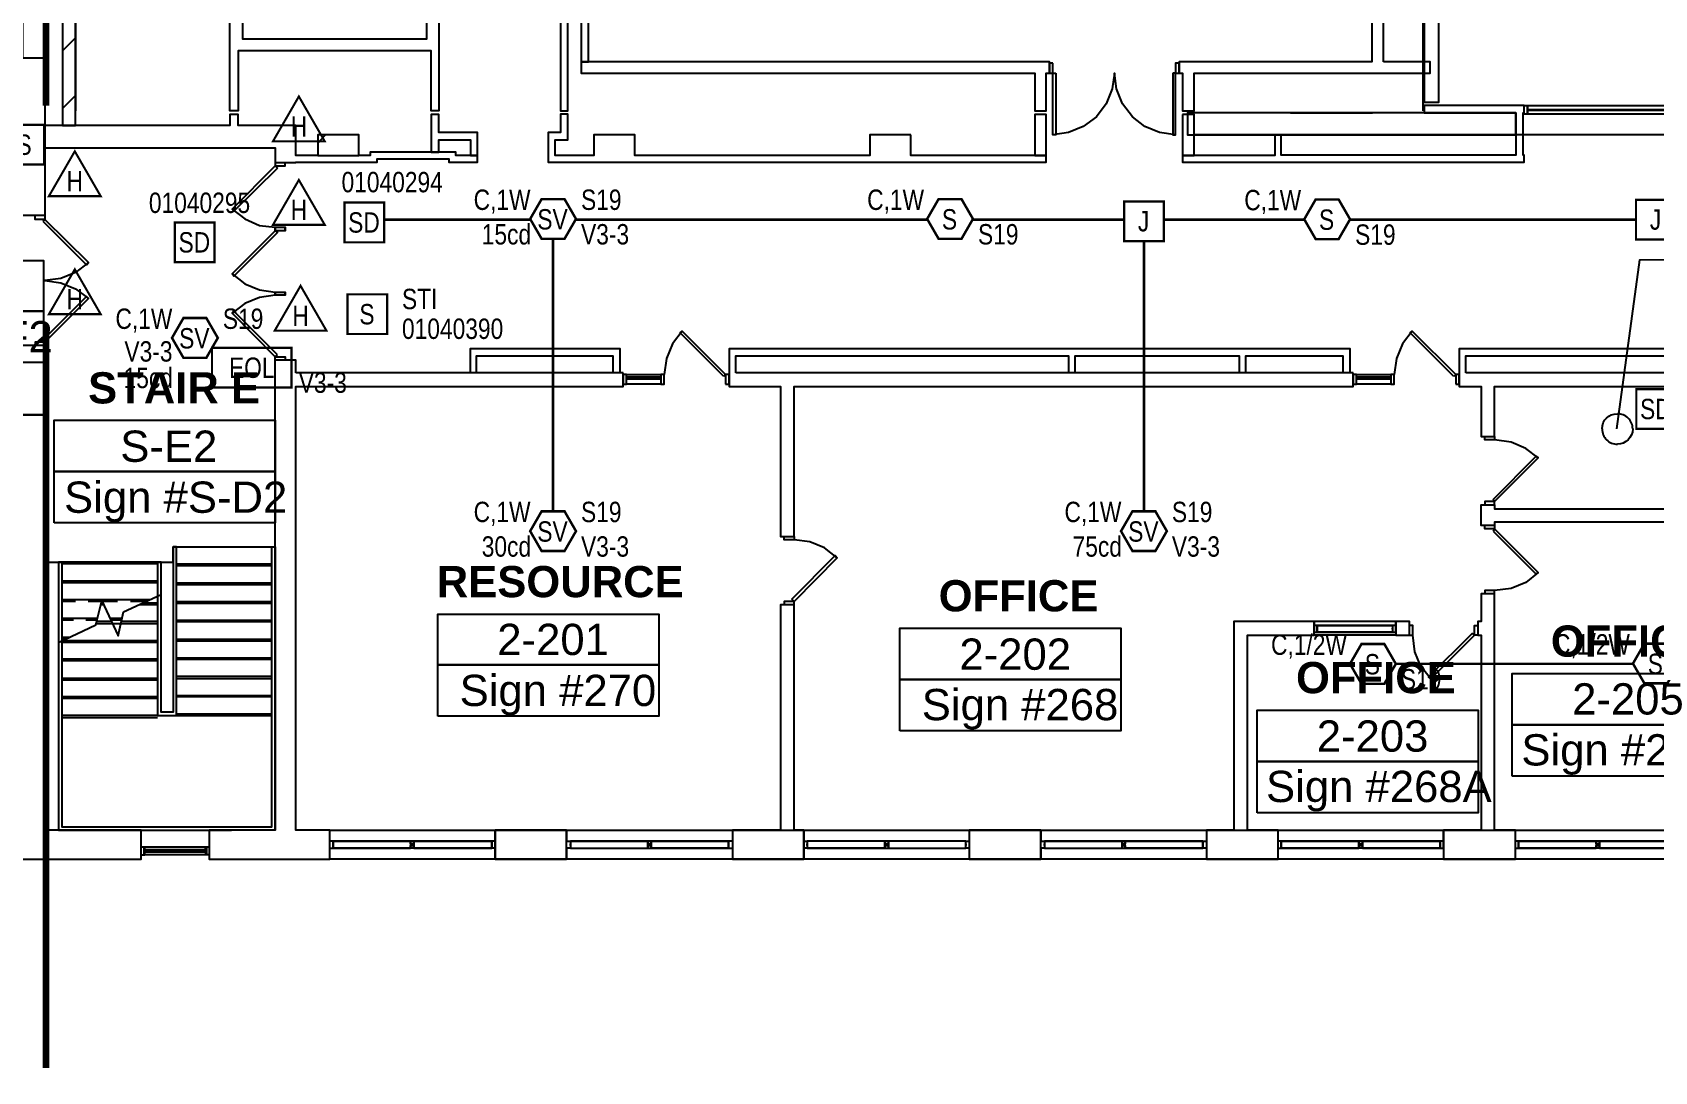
# Model space of a CAD drawing. Header units: inches. Extents: x 9349 to 17082, y 17684 to 25415.
# Drawn here: x 11042 to 11998, y 18387 to 18999 of the extents above; entities that cross this region are included whole.
import ezdxf
from ezdxf.enums import TextEntityAlignment as Align

# ---------------------------------------------------------------- set-up
doc = ezdxf.new("R2010")
doc.units = ezdxf.units.IN
doc.header["$LTSCALE"] = 0.25
doc.header["$MEASUREMENT"] = 0
for name, color, linetype in [('BACKGROUND', 8, 'Continuous'), ('CONDUIT', 6, 'Continuous'), ('DOOR HOLDER', 1, 'Continuous'), ('EOL', 1, 'Continuous'), ('JUNCTION BOX', 1, 'Continuous'), ('PULL STATION', 1, 'Continuous'), ('SMOKE DETECTOR', 1, 'Continuous'), ('SPEAKER', 1, 'Continuous'), ('SPEAKER STROBE', 1, 'Continuous')]:
    doc.layers.add(name, color=color, linetype=linetype)
doc.styles.add('Arial', font='arial.ttf', dxfattribs={"width": 0.8})
doc.styles.add('PDF Arial', font='arial.ttf')
doc.styles.add('PDF Arial Bold', font='arialbd.ttf')

# ---------------------------------------------------------------- blocks, each defined once
blk = doc.blocks.new('SIGA-278')
at = {"layer": 'PULL STATION', "const_width": 1.3}
blk.add_lwpolyline([(-11.5, -11.68), (-11.5, 11.7), (11.89, 11.7), (11.89, -11.68)], close=True, dxfattribs=at)
at = {"layer": 'PULL STATION', "style": 'Arial', "width": 0.8}
blk.add_text('S', height=12, dxfattribs=at).set_placement((0, 0), align=Align.MIDDLE)
for tag, p in [('ADDRESS', (20.64, 8.96)), ('ZONE', (20.64, -8.58))]:
    blk.add_attdef(tag, text='', height=12, dxfattribs=at).set_placement(p, align=Align.MIDDLE_LEFT)
blk.add_attdef('SUBSCRIPT', text='', height=12, dxfattribs=at).set_placement((-16.56, -9.02), align=Align.MIDDLE_RIGHT)
blk = doc.blocks.new('150X-AQN5')
at = {"layer": 'DOOR HOLDER', "const_width": 1.25}
blk.add_lwpolyline([(15.26, -8.81), (0, 17.63), (-15.26, -8.81)], close=True, dxfattribs=at)
at = {"layer": 'DOOR HOLDER', "style": 'Arial', "width": 0.8}
blk.add_text('H', height=12, dxfattribs=at).set_placement((0, 0), align=Align.MIDDLE)
blk.add_attdef('SUBSCRIPT', text='', height=12, dxfattribs=at).set_placement((11.35, 10.49), align=Align.MIDDLE_LEFT)
blk = doc.blocks.new('GC-S7')
at = {"layer": 'SPEAKER', "const_width": 1.46}
blk.add_lwpolyline([(13.83, 0.21), (7.08, 11.9), (-6.42, 11.9), (-13.17, 0.21), (-6.42, -11.49), (7.08, -11.49)], close=True, dxfattribs=at)
at = {"layer": 'SPEAKER', "style": 'Arial', "width": 0.8}
blk.add_text('S', height=12, dxfattribs=at).set_placement((0, 0), align=Align.MIDDLE)
for tag, p in [('C', (-14.98, 11.52)), ('1/2W', (-14.65, -8.82))]:
    blk.add_attdef(tag, text='', height=12, dxfattribs=at).set_placement(p, align=Align.MIDDLE_RIGHT)
blk.add_attdef('Speaker_Circuit', text='', height=12, dxfattribs=at).set_placement((16.8, -8.82), align=Align.MIDDLE_LEFT)
blk = doc.blocks.new('GC-S7VM')
at = {"layer": 'SPEAKER STROBE', "const_width": 1.46}
blk.add_lwpolyline([(13.83, 0.21), (7.08, 11.9), (-6.42, 11.9), (-13.17, 0.21), (-6.42, -11.49), (7.08, -11.49)], close=True, dxfattribs=at)
at = {"layer": 'SPEAKER STROBE', "style": 'Arial', "width": 0.8}
blk.add_text('SV', height=12, dxfattribs=at).set_placement((0, 0), align=Align.MIDDLE)
for tag, p in [('C', (-12.95, 11.52)), ('CANDELA', (-12.62, -8.82)), ('1/2W', (-12.62, -29.16))]:
    blk.add_attdef(tag, text='', height=12, dxfattribs=at).set_placement(p, align=Align.MIDDLE_RIGHT)
for tag, p in [('Speaker_Circuit', (16.8, 11.52)), ('Visual_Circuit', (16.8, -8.82))]:
    blk.add_attdef(tag, text='', height=12, dxfattribs=at).set_placement(p, align=Align.MIDDLE_LEFT)
blk = doc.blocks.new('SIGA-PD')
at = {"layer": 'SMOKE DETECTOR', "const_width": 1.3}
blk.add_lwpolyline([(-11.5, -11.68), (-11.5, 11.7), (11.89, 11.7), (11.89, -11.68)], close=True, dxfattribs=at)
at = {"layer": 'SMOKE DETECTOR', "style": 'Arial', "width": 0.8}
blk.add_text('SD', height=12, dxfattribs=at).set_placement((0, 0), align=Align.MIDDLE)
for tag, p in [('ADDRESS', (20.64, 8.96)), ('ZONE', (20.64, -8.58))]:
    blk.add_attdef(tag, text='', height=12, dxfattribs=at).set_placement(p, align=Align.MIDDLE_LEFT)
blk.add_attdef('SUBSCRIPT', text='', height=12, dxfattribs=at).set_placement((-16.56, -9.02), align=Align.MIDDLE_RIGHT)
blk = doc.blocks.new('EOLR')
at = {"layer": 'EOL', "const_width": 1.25}
blk.add_lwpolyline([(-23.38, 11.69), (23.38, 11.69), (23.38, -11.69), (-23.38, -11.69)], close=True, dxfattribs=at)
at = {"layer": 'EOL', "style": 'Arial', "width": 0.8}
blk.add_text('EOL', height=12, dxfattribs=at).set_placement((0, 0), align=Align.MIDDLE)
for tag, p in [('CIRCUIT#', (28.56, 10.91)), ('EOL_VALUE', (28.88, -9.43))]:
    blk.add_attdef(tag, text='', height=12, dxfattribs=at).set_placement(p, align=Align.MIDDLE_LEFT)
blk = doc.blocks.new('JUNCTION BOX')
at = {"const_width": 1.3}
blk.add_lwpolyline([(-11.5, -11.68), (-11.5, 11.7), (11.89, 11.7), (11.89, -11.68)], close=True, dxfattribs=at)
at = {"style": 'Arial', "width": 0.8}
blk.add_text('J', height=12, dxfattribs=at).set_placement((0, 0), align=Align.MIDDLE)
blk.add_attdef('SUBSCRIPT', text='', height=12, dxfattribs=at).set_placement((-16.56, -9.02), align=Align.MIDDLE_RIGHT)

msp = doc.modelspace()

# ---------------------------------------------------------------- linework, layer by layer
at = {"lineweight": 0, "const_width": 4}
for points in [[(11049.85, 19189.85), (11049.85, 18956.25)], [(11049.85, 18826.98), (11049.85, 18389.35)]]:
    msp.add_lwpolyline(points, dxfattribs=at)
at = {"layer": 'BACKGROUND', "ltscale": 0.656667}
for points in [[(11861.22, 18953.17), (11861.22, 19827.78)], [(11837.75, 18982.1), (11837.75, 19779.25)]]:
    msp.add_lwpolyline(points, dxfattribs=at)
at = {"layer": 'BACKGROUND'}
for points in [[(11861.86, 19827.78), (11861.86, 18958.32), (11870.54, 18958.32), (11870.54, 19081.75)], [(11837.75, 19779.25), (11861.86, 19779.25), (11861.86, 19785.67), (11837.75, 19785.67), (11831, 19785.67), (11831, 18982.1), (11717.54, 18982.1), (11717.54, 18975.35), (11719.47, 18975.35), (11719.47, 18953.17), (11726.22, 18953.17), (11726.22, 18975.35), (11865.39, 18975.35), (11865.39, 18982.1), (11837.75, 18982.1)], [(11036.11, 19147.32), (11036.11, 18984.35), (11049.29, 18984.35), (11049.29, 18891.46), (11025.18, 18891.46), (11025.18, 18984.35), (11049.29, 18984.35), (11049.29, 19220.6), (11036.11, 19220.6), (11036.11, 19147.96)], [(11059.57, 19214.82), (11059.57, 18944.5), (11067.29, 18944.5), (11067.29, 19101.67)], [(11067.29, 19101.67), (11067.29, 18953.17)], [(11281.36, 19024.21), (11281.36, 18995.6), (11281.36, 18988.53), (11281.36, 18953.17), (11276.86, 18953.17), (11276.86, 18988.53), (11163.07, 18988.53), (11163.07, 18953.17), (11158.25, 18953.17), (11158.25, 18988.53), (11158.25, 18995.6), (11158.25, 19086.25)], [(11165.64, 19086.25), (11165.64, 18995.6), (11274.29, 18995.6), (11274.29, 19024.21)], [(11059.57, 18988.53), (11067.29, 18996.25)], [(11715.29, 18939.03), (11705.97, 18940.32), (11697.29, 18943.85), (11689.89, 18949.64), (11684.11, 18957.35), (11680.57, 18966.03), (11679.29, 18975.35), (11678, 18966.03), (11674.47, 18957.35), (11668.68, 18949.64), (11660.97, 18943.85), (11652.29, 18940.32), (11642.97, 18939.03)], [(11059.57, 18954.46), (11067.29, 18962.17)], [(11210, 18926.82), (11197.14, 18926.82), (11197.14, 18931.32), (11197.14, 18944.5), (11163.07, 18944.5), (11163.07, 18950.92), (11158.25, 18950.92), (11158.25, 18944.5), (11049.29, 18944.5), (11049.29, 18931.32), (11184.93, 18931.32), (11184.93, 18922.64), (11184.93, 18920.71), (11190.72, 18920.71), (11190.72, 18922.64)], [(12020.64, 18951.25), (11971.47, 18951.25), (11922.61, 18951.25), (11922.61, 18956.39), (11922.61, 18951.25), (11920.68, 18951.25), (11920.68, 18956.39), (11861.86, 18956.39), (11861.86, 18951.89), (11915.86, 18951.89), (11915.86, 18927.14), (11777.64, 18927.14), (11777.64, 18939.03), (11773.79, 18939.03), (11773.79, 18926.82), (11719.47, 18926.82), (11719.47, 18922.96), (11773.79, 18922.96), (11777.64, 18922.96), (11920.68, 18922.96), (11920.68, 18927.14), (11920.04, 18927.14), (11920.04, 18951.89), (11920.68, 18951.89), (11920.68, 18956.39), (11922.61, 18956.39), (11971.47, 18956.39), (12020.64, 18956.39)], [(11783.11, 18951.89), (11722.36, 18951.89), (11722.36, 18939.03), (11783.11, 18939.03)], [(11831.32, 18939.03), (11783.11, 18939.03), (11831.32, 18939.03), (11915.86, 18939.03), (11915.86, 18951.89), (11831.32, 18951.89), (11783.11, 18951.89), (11831.32, 18951.89)], [(12020.64, 18953.5), (11971.47, 18953.5), (11922.61, 18953.5), (11971.47, 18953.5), (11971.47, 18953.82), (11971.47, 18953.5), (12020.64, 18953.5), (12020.64, 18953.82), (11971.47, 18953.82), (11922.61, 18953.82), (11922.61, 18953.5)], [(11184.93, 18922.64), (11197.14, 18922.64), (11197.14, 18922.96), (11240.86, 18922.96), (11245.04, 18922.96), (11245.04, 18924.89), (11287.14, 18924.89), (11287.14, 18922.96), (11291.32, 18922.96), (11304.18, 18922.96), (11304.18, 18926.82), (11291.32, 18926.82), (11291.32, 18928.75), (11287.14, 18928.75), (11245.04, 18928.75), (11240.86, 18928.75), (11240.86, 18926.82), (11234.11, 18926.82), (11234.11, 18939.03), (11210, 18939.03), (11210, 18926.82), (11234.11, 18926.82)], [(11210, 18934.21), (11214.5, 18939.03)], [(11159.54, 18895.32), (11166.93, 18889.53), (11175.61, 18885.67), (11184.93, 18884.71), (11184.93, 18882.46), (11159.54, 18857.07), (11166.93, 18851.28), (11175.61, 18847.75), (11184.93, 18846.46), (11184.93, 18844.53), (11175.61, 18843.25), (11166.93, 18839.71), (11159.54, 18833.92)], [(11049.29, 18891.46), (11049.29, 18889.21), (11043.5, 18889.21), (11043.5, 18891.46)], [(11190.72, 18882.46), (11184.93, 18882.46), (11184.93, 18884.71), (11190.72, 18884.71), (11190.72, 18882.46), (11190.72, 18884.71)], [(11184.93, 18882.46), (11186.22, 18881.5), (11160.5, 18855.78), (11159.54, 18857.07)], [(11975.32, 18765.78), (11988.82, 18865.42), (12025.47, 18865.75)], [(11075, 18863.82), (11067.29, 18858.03), (11058.61, 18854.5), (11049.29, 18853.21), (11058.61, 18851.92), (11067.29, 18848.39), (11075, 18842.6)], [(11190.72, 18844.53), (11184.93, 18844.53), (11184.93, 18846.46), (11190.72, 18846.46), (11190.72, 18844.53), (11190.72, 18846.46)], [(11049.29, 18814.96), (11049.29, 18816.89), (11075, 18842.6), (11073.72, 18843.89), (11048, 18818.17), (11049.29, 18816.89), (11043.5, 18816.89), (11043.5, 18814.96)], [(11424.72, 18823.32), (11418.93, 18815.92), (11415.39, 18807.25), (11414.11, 18797.92), (11412.18, 18797.92), (11412.18, 18792.14), (11391.93, 18792.14)], [(11854.79, 18823.32), (11849, 18815.92), (11845.47, 18807.25), (11844.18, 18797.92), (11842.25, 18797.92), (11842.25, 18792.14), (11822, 18792.14)], [(11184.93, 18529.53), (11184.93, 18806.28), (11184.93, 18808.21), (11190.72, 18808.21), (11190.72, 18806.28)], [(11388.07, 18798.89), (11388.07, 18813.03), (11383.89, 18813.03), (11303.54, 18813.03), (11299.68, 18813.03), (11299.68, 18798.89)], [(11303.54, 18798.89), (11303.54, 18808.85), (11383.89, 18808.85), (11383.89, 18798.89)], [(11818.14, 18798.89), (11818.14, 18813.03), (11813.97, 18813.03), (11656.14, 18813.03), (11652.29, 18813.03), (11456.22, 18813.03), (11452.36, 18813.03), (11452.36, 18798.89), (11452.36, 18790.85), (11482.57, 18790.85), (11482.57, 18702.46), (11490.61, 18702.46), (11490.61, 18790.85), (11820.07, 18790.85), (11820.07, 18798.89)], [(11456.22, 18798.89), (11456.22, 18808.85), (11652.29, 18808.85), (11652.29, 18798.89)], [(11656.14, 18798.89), (11656.14, 18808.85), (11752.89, 18808.85), (11752.89, 18798.89)], [(11756.75, 18798.89), (11756.75, 18808.85), (11813.97, 18808.85), (11813.97, 18798.89)], [(12072.72, 18813.03), (11886.29, 18813.03), (11882.43, 18813.03), (11882.43, 18798.89), (11882.43, 18790.85), (11895.29, 18790.85), (11895.29, 18761.28), (11903.32, 18761.28), (11903.32, 18790.85), (12048.29, 18790.85)], [(11197.14, 18798.89), (11197.14, 18806.28), (11184.93, 18806.28)], [(11197.14, 18529.53), (11197.14, 18790.85), (11390, 18790.85), (11390, 18798.89)], [(11391.93, 18797.92), (11412.18, 18797.92)], [(11412.18, 18792.14), (11414.11, 18792.14), (11414.11, 18797.92)], [(11822, 18797.92), (11842.25, 18797.92)], [(11842.25, 18792.14), (11844.18, 18792.14), (11844.18, 18797.92)], [(11036.11, 18512.5), (11049.29, 18512.5), (11105.86, 18512.5), (11105.86, 18529.53), (11049.29, 18529.53), (11049.29, 18774.14), (11036.11, 18774.14)], [(11903.32, 18761.28), (11903.32, 18759.35), (11897.54, 18759.35), (11897.54, 18761.28)], [(11929.04, 18748.75), (11921.64, 18754.21), (11912.97, 18758.07), (11903.32, 18759.35)], [(12048.29, 18710.82), (11903.32, 18710.82), (11903.32, 18708.89), (11895.29, 18708.89), (11895.29, 18721.1), (11903.32, 18721.1), (11903.32, 18718.85), (12048.29, 18718.85)], [(11903.32, 18721.1), (11903.32, 18723.03), (11897.54, 18723.03), (11897.54, 18721.1)], [(11490.61, 18702.46), (11490.61, 18700.53), (11484.82, 18700.53), (11484.82, 18702.46)], [(11903.32, 18708.89), (11903.32, 18706.96), (11897.54, 18706.96), (11897.54, 18708.89)], [(11049.29, 18687.35), (11124.82, 18687.35), (11124.82, 18696.35), (11184.93, 18696.35)], [(11115.5, 18687.35), (11059.25, 18687.35), (11059.25, 18676.42), (11059.25, 18665.17), (11059.25, 18654.25), (11059.25, 18643), (11059.25, 18641.07), (11059.25, 18630.14), (11059.25, 18618.89), (11059.25, 18607.96), (11059.25, 18597.03), (11059.25, 18595.42), (11059.25, 18531.46), (11183, 18531.46), (11183, 18587.39), (11183, 18597.03), (11183, 18607.96), (11183, 18618.89), (11183, 18630.14), (11183, 18641.07), (11183, 18652.32), (11183, 18663.25), (11183, 18674.17), (11183, 18685.42), (11183, 18696.35), (11184.93, 18696.35), (11184.93, 18587.39), (11184.93, 18529.53), (11146.04, 18529.53), (11146.04, 18512.5)], [(11183, 18607.96), (11126.75, 18607.96), (11126.75, 18618.89), (11126.75, 18630.14), (11126.75, 18641.07), (11126.75, 18652.32), (11126.75, 18663.25), (11126.75, 18674.17), (11126.75, 18685.42), (11126.75, 18696.35), (11124.82, 18696.35), (11124.82, 18598.96), (11117.75, 18598.96), (11117.75, 18685.42)], [(11126.75, 18696.35), (11183, 18696.35)], [(11146.04, 18529.53), (11146.04, 18512.5), (11217.07, 18512.5), (11217.07, 18529.53), (11197.14, 18529.53), (11197.14, 18696.35)], [(11516, 18689.92), (11508.61, 18695.71), (11499.93, 18699.25), (11490.61, 18700.53)], [(11059.25, 18687.35), (11057.32, 18687.35), (11057.32, 18640.1), (11079.18, 18650.39), (11082.72, 18664.53), (11092.36, 18643.96), (11095.57, 18658.1), (11117.75, 18668.39), (11117.75, 18687.35), (11115.5, 18687.35), (11115.5, 18676.42)], [(11057.32, 18685.42), (11057.32, 18595.42), (11057.32, 18529.53), (11159.22, 18529.53)], [(11126.75, 18685.42), (11183, 18685.42)], [(11059.25, 18676.42), (11115.5, 18676.42), (11115.5, 18667.42), (11115.5, 18663.25), (11115.5, 18652.32), (11115.5, 18641.07), (11115.5, 18630.14), (11115.5, 18618.89), (11115.5, 18607.96), (11115.5, 18598.96), (11115.5, 18597.03), (11124.82, 18597.03), (11126.75, 18597.03), (11126.75, 18607.96)], [(11126.75, 18674.17), (11183, 18674.17)], [(11929.04, 18681.25), (11921.64, 18675.46), (11912.97, 18671.92), (11903.32, 18670.64)], [(11111.32, 18665.17), (11059.25, 18665.17)], [(11067.29, 18664.21), (11059.25, 18664.21)], [(11092.04, 18664.21), (11082.72, 18664.21), (11074.68, 18664.21)], [(11109.07, 18664.21), (11099.75, 18664.21)], [(11490.61, 18662.28), (11490.61, 18664.21), (11484.82, 18664.21), (11484.82, 18662.28)], [(11823.29, 18518.92), (11777.64, 18518.92), (11823.29, 18518.92), (11823.29, 18523.1), (11823.29, 18521.5), (11825.54, 18521.5), (11825.54, 18523.1), (11871.18, 18523.1), (11871.18, 18518.92), (11825.54, 18518.92), (11871.18, 18518.92), (11873.11, 18518.92), (11873.11, 18512.5), (11915.54, 18512.5), (11915.54, 18529.53), (11903.32, 18529.53), (11903.32, 18668.71), (11895.29, 18668.71), (11895.29, 18652.32), (11893.36, 18652.32), (11893.36, 18644.28), (11891.43, 18644.28), (11865.72, 18618.57), (11859.93, 18625.96), (11856.39, 18634.64), (11855.11, 18644.28)], [(11903.32, 18668.71), (11903.32, 18670.64), (11897.54, 18670.64), (11897.54, 18668.71)], [(11080.14, 18654.25), (11059.25, 18654.25)], [(11083.68, 18662.28), (11082.07, 18662.28)], [(11083.36, 18663.25), (11082.39, 18663.25)], [(11094.61, 18654.25), (11087.54, 18654.25)], [(11115.5, 18662.28), (11104.89, 18662.28)], [(11115.5, 18663.25), (11106.82, 18663.25)], [(11126.75, 18663.25), (11183, 18663.25)], [(11454.29, 18523.1), (11452.04, 18523.1), (11406.39, 18523.1), (11452.04, 18523.1), (11452.04, 18518.92), (11406.39, 18518.92), (11406.39, 18520.53), (11406.39, 18518.92), (11452.04, 18518.92), (11454.29, 18518.92), (11454.29, 18512.5), (11496.39, 18512.5), (11496.39, 18529.53), (11490.61, 18529.53), (11490.61, 18662.28), (11482.57, 18662.28), (11482.57, 18529.53), (11454.29, 18529.53), (11454.29, 18512.5)], [(11066, 18653.28), (11059.25, 18653.28)], [(11079.82, 18653.28), (11073.39, 18653.28)], [(11088.5, 18652.32), (11079.82, 18652.32)], [(11094.61, 18653.28), (11087.86, 18653.28)], [(11115.5, 18652.32), (11094.29, 18652.32)], [(11126.75, 18652.32), (11183, 18652.32)], [(11845.14, 18646.21), (11845.14, 18650.07), (11845.14, 18652.32), (11796.93, 18652.32), (11796.93, 18650.07)], [(11843.22, 18650.07), (11798.86, 18650.07), (11843.22, 18650.07), (11843.22, 18646.21), (11845.14, 18646.21), (11845.14, 18644.28), (11796.93, 18644.28), (11796.93, 18646.21), (11798.86, 18646.21), (11798.86, 18650.07), (11796.93, 18650.07), (11796.93, 18646.21)], [(11845.14, 18650.07), (11843.22, 18650.07), (11843.22, 18646.21), (11798.86, 18646.21)], [(11798.86, 18650.07), (11798.86, 18646.21), (11843.22, 18646.21)], [(11798.86, 18648.46), (11798.86, 18647.82)], [(11843.22, 18647.82), (11843.22, 18648.46)], [(11853.18, 18644.28), (11855.11, 18644.28), (11855.11, 18650.07), (11853.18, 18650.07)], [(11865.72, 18618.57), (11864.43, 18619.85), (11890.14, 18645.25), (11891.43, 18644.28), (11891.43, 18650.07), (11893.36, 18650.07)], [(11063.75, 18643), (11059.25, 18643)], [(11061.5, 18642.03), (11059.25, 18642.03)], [(11115.5, 18641.07), (11059.57, 18641.07)], [(11126.75, 18641.07), (11183, 18641.07)], [(11893.36, 18644.28), (11895.29, 18644.28), (11895.29, 18529.53), (11873.11, 18529.53), (11873.11, 18512.5)], [(11115.5, 18630.14), (11059.25, 18630.14)], [(11126.75, 18630.14), (11183, 18630.14)], [(11115.5, 18618.89), (11059.25, 18618.89)], [(11126.75, 18618.89), (11183, 18618.89)], [(11115.5, 18607.96), (11059.25, 18607.96)], [(11115.5, 18598.96), (11115.5, 18597.03), (11059.25, 18597.03)], [(11126.75, 18597.03), (11183, 18597.03)], [(11105.86, 18512.5), (11105.86, 18529.53)], [(11217.07, 18512.5), (11217.07, 18518.92), (11217.07, 18523.1), (11217.07, 18529.53)], [(11217.07, 18518.92), (11219, 18518.92), (11219, 18523.1), (11217.07, 18523.1)], [(11314.47, 18512.5), (11314.47, 18518.92), (11312.54, 18518.92), (11266.57, 18518.92), (11312.54, 18518.92), (11312.54, 18523.1), (11266.57, 18523.1), (11266.57, 18521.5), (11264.64, 18521.5), (11264.64, 18523.1), (11264.64, 18518.92), (11219, 18518.92), (11264.64, 18518.92)], [(11314.47, 18523.1), (11312.54, 18523.1), (11312.54, 18518.92), (11312.54, 18523.1), (11266.57, 18523.1), (11312.54, 18523.1), (11266.57, 18523.1), (11266.57, 18518.92), (11266.57, 18520.53), (11264.64, 18520.53), (11264.64, 18518.92), (11219, 18518.92), (11219, 18523.1), (11264.64, 18523.1), (11219, 18523.1), (11219, 18518.92)], [(11266.57, 18523.1), (11266.57, 18521.5), (11264.64, 18521.5), (11264.64, 18523.1), (11219, 18523.1), (11264.64, 18523.1)], [(11219, 18523.1), (11219, 18518.92), (11264.64, 18518.92), (11264.64, 18520.53)], [(11266.57, 18521.5), (11266.57, 18523.1), (11264.64, 18523.1), (11264.64, 18521.5)], [(11266.57, 18520.53), (11266.57, 18518.92), (11312.54, 18518.92), (11312.54, 18523.1)], [(11314.47, 18518.92), (11314.47, 18523.1), (11314.47, 18529.53)], [(11356.57, 18529.53), (11356.57, 18523.1), (11358.82, 18523.1), (11358.82, 18518.92), (11356.57, 18518.92), (11356.57, 18512.5)], [(11356.57, 18518.92), (11356.57, 18523.1)], [(11358.82, 18523.1), (11404.47, 18523.1), (11358.82, 18523.1), (11358.82, 18518.92)], [(11358.82, 18523.1), (11358.82, 18518.92)], [(11404.47, 18523.1), (11358.82, 18523.1)], [(11452.04, 18523.1), (11406.39, 18523.1), (11406.39, 18521.5), (11404.47, 18521.5), (11404.47, 18523.1), (11404.47, 18521.5)], [(11404.47, 18520.53), (11404.47, 18518.92), (11404.47, 18520.53), (11406.39, 18520.53)], [(11406.39, 18523.1), (11406.39, 18521.5)], [(11454.29, 18529.53), (11454.29, 18523.1), (11454.29, 18518.92)], [(11496.39, 18529.53), (11496.39, 18523.1), (11498.32, 18523.1), (11498.32, 18518.92), (11496.39, 18518.92)], [(11496.39, 18523.1), (11496.39, 18518.92), (11496.39, 18512.5)], [(11591.86, 18523.1), (11546.22, 18523.1), (11546.22, 18521.5), (11543.97, 18521.5), (11543.97, 18523.1), (11498.32, 18523.1), (11498.32, 18518.92), (11543.97, 18518.92), (11543.97, 18523.1), (11498.32, 18523.1), (11498.32, 18518.92), (11543.97, 18518.92), (11498.32, 18518.92), (11543.97, 18518.92)], [(11543.97, 18521.5), (11543.97, 18523.1), (11498.32, 18523.1), (11498.32, 18518.92)], [(11543.97, 18523.1), (11498.32, 18523.1)], [(11543.97, 18520.53), (11543.97, 18518.92), (11543.97, 18520.53), (11546.22, 18520.53), (11546.22, 18518.92), (11591.86, 18518.92), (11591.86, 18523.1), (11546.22, 18523.1)], [(11546.22, 18518.92), (11591.86, 18518.92), (11591.86, 18523.1), (11546.22, 18523.1), (11546.22, 18521.5)], [(11546.22, 18520.53), (11546.22, 18518.92), (11591.86, 18518.92)], [(11593.79, 18518.92), (11591.86, 18518.92), (11591.86, 18523.1), (11593.79, 18523.1)], [(11593.79, 18529.53), (11593.79, 18523.1), (11593.79, 18518.92), (11593.79, 18512.5)], [(11635.89, 18529.53), (11635.89, 18523.1), (11638.14, 18523.1), (11638.14, 18518.92), (11635.89, 18518.92), (11635.89, 18512.5)], [(11635.89, 18518.92), (11635.89, 18523.1)], [(11638.14, 18523.1), (11683.79, 18523.1), (11638.14, 18523.1), (11638.14, 18518.92)], [(11638.14, 18523.1), (11638.14, 18518.92)], [(11683.79, 18523.1), (11638.14, 18523.1)], [(11685.72, 18523.1), (11731.36, 18523.1), (11731.36, 18518.92), (11731.36, 18523.1), (11685.72, 18523.1), (11685.72, 18521.5), (11683.79, 18521.5), (11683.79, 18523.1), (11683.79, 18521.5)], [(11683.79, 18520.53), (11683.79, 18518.92), (11683.79, 18520.53), (11685.72, 18520.53), (11685.72, 18518.92), (11685.72, 18523.1), (11731.36, 18523.1), (11685.72, 18523.1), (11685.72, 18521.5)], [(11685.72, 18518.92), (11731.36, 18518.92), (11685.72, 18518.92), (11731.36, 18518.92), (11731.36, 18523.1)], [(11685.72, 18520.53), (11685.72, 18518.92), (11731.36, 18518.92)], [(11733.61, 18518.92), (11731.36, 18518.92), (11731.36, 18523.1), (11733.61, 18523.1)], [(11733.61, 18529.53), (11733.61, 18523.1), (11733.61, 18518.92), (11733.61, 18512.5)], [(11775.72, 18512.5), (11775.72, 18518.92), (11775.72, 18523.1), (11775.72, 18529.53)], [(11775.72, 18518.92), (11777.64, 18518.92), (11777.64, 18523.1), (11775.72, 18523.1)], [(11873.11, 18523.1), (11871.18, 18523.1), (11871.18, 18518.92), (11871.18, 18523.1), (11825.54, 18523.1), (11871.18, 18523.1), (11825.54, 18523.1), (11825.54, 18518.92), (11825.54, 18520.53), (11823.29, 18520.53), (11823.29, 18518.92), (11777.64, 18518.92), (11777.64, 18523.1), (11823.29, 18523.1), (11777.64, 18523.1), (11777.64, 18518.92)], [(11825.54, 18523.1), (11825.54, 18521.5), (11823.29, 18521.5), (11823.29, 18523.1), (11777.64, 18523.1), (11823.29, 18523.1)], [(11777.64, 18523.1), (11777.64, 18518.92), (11823.29, 18518.92), (11823.29, 18520.53)], [(11825.54, 18521.5), (11825.54, 18523.1), (11823.29, 18523.1), (11823.29, 18521.5)], [(11825.54, 18520.53), (11825.54, 18518.92), (11871.18, 18518.92), (11871.18, 18523.1)], [(11873.11, 18518.92), (11873.11, 18523.1), (11873.11, 18529.53)], [(11915.54, 18512.5), (11915.54, 18518.92), (11915.54, 18523.1), (11915.54, 18529.53)], [(11915.54, 18518.92), (11917.47, 18518.92), (11917.47, 18523.1), (11915.54, 18523.1)], [(12012.93, 18512.5), (12012.93, 18518.92), (12011, 18518.92), (11965.04, 18518.92), (12011, 18518.92), (12011, 18523.1), (11965.04, 18523.1), (11965.04, 18521.5), (11963.11, 18521.5), (11963.11, 18523.1), (11963.11, 18518.92), (11917.47, 18518.92), (11963.11, 18518.92)], [(12012.93, 18523.1), (12011, 18523.1), (12011, 18518.92), (12011, 18523.1), (11965.04, 18523.1), (12011, 18523.1), (11965.04, 18523.1), (11965.04, 18518.92), (11965.04, 18520.53), (11963.11, 18520.53), (11963.11, 18518.92), (11917.47, 18518.92), (11917.47, 18523.1), (11963.11, 18523.1), (11917.47, 18523.1), (11917.47, 18518.92)], [(11965.04, 18523.1), (11965.04, 18521.5), (11963.11, 18521.5), (11963.11, 18523.1), (11917.47, 18523.1), (11963.11, 18523.1)], [(11917.47, 18523.1), (11917.47, 18518.92), (11963.11, 18518.92), (11963.11, 18520.53)], [(11965.04, 18521.5), (11965.04, 18523.1), (11963.11, 18523.1), (11963.11, 18521.5)], [(11965.04, 18520.53), (11965.04, 18518.92), (12011, 18518.92), (12011, 18523.1)], [(11146.04, 18519.57), (11143.79, 18519.57), (11108.11, 18519.57), (11105.86, 18519.57)], [(11105.86, 18515.07), (11108.11, 18515.07)], [(11144.43, 18516.67), (11143.79, 18516.67), (11143.79, 18515.07), (11108.11, 18515.07), (11108.11, 18516.67), (11107.79, 18516.67), (11144.43, 18516.67), (11144.43, 18515.07), (11144.43, 18516.67), (11107.79, 18516.67), (11144.43, 18516.67), (11144.43, 18517.64), (11143.79, 18517.64), (11143.79, 18519.57)], [(11144.43, 18519.57), (11107.79, 18519.57), (11107.79, 18517.96), (11107.79, 18516.67), (11107.79, 18515.07), (11107.79, 18516.67), (11107.79, 18517.64), (11108.11, 18517.64), (11108.11, 18519.57)], [(11107.79, 18516.67), (11107.79, 18517.96), (11107.79, 18519.57)], [(11144.43, 18517.64), (11107.79, 18517.64)], [(11144.43, 18515.07), (11107.79, 18515.07)], [(11146.04, 18515.07), (11143.79, 18515.07)], [(11266.57, 18518.92), (11312.54, 18518.92)], [(11358.82, 18518.92), (11404.47, 18518.92)], [(11358.82, 18518.92), (11404.47, 18518.92)], [(11358.82, 18518.92), (11404.47, 18518.92)], [(11406.39, 18518.92), (11452.04, 18518.92)], [(11638.14, 18518.92), (11683.79, 18518.92)], [(11638.14, 18518.92), (11683.79, 18518.92)], [(11638.14, 18518.92), (11683.79, 18518.92)], [(11825.54, 18518.92), (11871.18, 18518.92)], [(11965.04, 18518.92), (12011, 18518.92)]]:
    msp.add_lwpolyline(points, dxfattribs=at)
for points in [[(11357.22, 19092.67), (11352.39, 19092.67), (11352.39, 19104.57), (11365.25, 19104.57), (11365.25, 18982.1), (11369.43, 18982.1), (11369.43, 19108.75), (11365.25, 19108.75), (11348.22, 19108.75), (11348.22, 19104.57), (11348.22, 19092.67), (11348.22, 19087.85), (11353.04, 19087.85), (11353.04, 18953.17), (11357.22, 18953.17), (11357.22, 19087.85)], [(11641.04, 18975.35), (11641.04, 18982.1), (11365.25, 18982.1), (11365.25, 18975.35), (11632.36, 18975.35), (11632.36, 18953.17), (11639.11, 18953.17), (11639.11, 18975.35)], [(11642.97, 18981.14), (11641.04, 18981.14), (11641.04, 18975.35), (11642.97, 18975.35)], [(11717.54, 18981.14), (11715.29, 18981.14), (11715.29, 18975.35), (11717.54, 18975.35)], [(11644.89, 18975.35), (11644.89, 18939.03), (11642.97, 18939.03), (11642.97, 18975.35)], [(11713.68, 18975.35), (11713.68, 18939.03), (11715.29, 18939.03), (11715.29, 18975.35)], [(11281.36, 18928.75), (11281.36, 18936.14), (11300, 18936.14), (11300, 18926.82), (11304.18, 18926.82), (11304.18, 18940.32), (11300, 18940.32), (11281.36, 18940.32), (11281.36, 18950.92), (11276.86, 18950.92), (11276.86, 18928.75)], [(11559.39, 18939.03), (11535.29, 18939.03), (11535.29, 18926.82), (11530.47, 18926.82), (11403.82, 18926.82), (11396.75, 18926.82), (11396.75, 18939.03), (11372.64, 18939.03), (11372.64, 18926.82), (11349.82, 18926.82), (11349.82, 18936.14), (11353.04, 18936.14), (11357.22, 18936.14), (11357.22, 18951.25), (11353.04, 18951.25), (11353.04, 18940.32), (11345.64, 18940.32), (11345.64, 18936.14), (11345.64, 18926.82), (11345.64, 18922.96), (11403.82, 18922.96), (11530.47, 18922.96), (11563.57, 18922.96), (11639.11, 18922.96), (11639.11, 18926.82), (11563.57, 18926.82), (11559.39, 18926.82)], [(11639.11, 18926.82), (11639.11, 18950.92), (11632.36, 18950.92), (11632.36, 18926.82)], [(11719.47, 18950.92), (11719.47, 18926.82), (11726.22, 18926.82), (11726.22, 18950.92)], [(11186.22, 18919.42), (11160.5, 18894.03), (11159.54, 18895.32), (11184.93, 18920.71)], [(11048, 18888.25), (11073.72, 18862.53), (11075, 18863.82), (11049.29, 18889.21)], [(10918.14, 18835.21), (10918.14, 18865.1), (11048.32, 18865.1), (11048.32, 18835.21)], [(10918.14, 18805), (10918.14, 18835.21), (11048.32, 18835.21), (11048.32, 18805)], [(11186.22, 18809.5), (11160.5, 18835.21), (11159.54, 18833.92), (11184.93, 18808.21)], [(11449.14, 18796.64), (11423.43, 18822.35), (11424.72, 18823.32), (11450.11, 18797.92)], [(11879.22, 18796.64), (11853.5, 18822.35), (11854.79, 18823.32), (11880.5, 18797.92)], [(11025.18, 18814.96), (11025.18, 18774.14), (11049.29, 18774.14), (11049.29, 18814.96)], [(11886.29, 18798.89), (11886.29, 18808.85), (12072.72, 18808.85), (12072.72, 18807.89), (12048.29, 18807.89), (12048.29, 18798.89)], [(11390, 18792.14), (11391.93, 18792.14), (11391.93, 18797.92), (11390, 18797.92)], [(11450.11, 18792.14), (11452.36, 18792.14), (11452.36, 18797.92), (11450.11, 18797.92)], [(11820.07, 18792.14), (11822, 18792.14), (11822, 18797.92), (11820.07, 18797.92)], [(11880.5, 18792.14), (11882.43, 18792.14), (11882.43, 18797.92), (11880.5, 18797.92)], [(11391.93, 18795.35), (11412.18, 18795.35), (11412.18, 18796.32), (11391.93, 18796.32)], [(11822, 18795.35), (11842.25, 18795.35), (11842.25, 18796.32), (11822, 18796.32)], [(11054.75, 18740.71), (11054.75, 18770.92), (11184.93, 18770.92), (11184.93, 18740.71)], [(11902.36, 18724.32), (11927.75, 18749.71), (11929.04, 18748.75), (11903.32, 18723.03)], [(11054.75, 18710.5), (11054.75, 18740.71), (11184.93, 18740.71), (11184.93, 18710.5)], [(11902.36, 18705.67), (11927.75, 18680.28), (11929.04, 18681.25), (11903.32, 18706.96)], [(11489.32, 18665.5), (11514.72, 18691.21), (11516, 18689.92), (11490.61, 18664.21)], [(11280.72, 18626.92), (11280.72, 18656.82), (11410.89, 18656.82), (11410.89, 18626.92)], [(11552.97, 18618.25), (11552.97, 18648.46), (11683.14, 18648.46), (11683.14, 18618.25)], [(11757.72, 18652.32), (11749.68, 18652.32), (11749.68, 18529.53), (11733.61, 18529.53), (11733.61, 18512.5), (11775.72, 18512.5), (11775.72, 18529.53), (11757.72, 18529.53), (11757.72, 18644.28), (11796.93, 18644.28), (11796.93, 18652.32)], [(11845.14, 18644.28), (11853.18, 18644.28), (11853.18, 18652.32), (11845.14, 18652.32)], [(11280.72, 18596.71), (11280.72, 18626.92), (11410.89, 18626.92), (11410.89, 18596.71)], [(11552.97, 18588.03), (11552.97, 18618.25), (11683.14, 18618.25), (11683.14, 18588.03)], [(11913.61, 18591.57), (11913.61, 18621.78), (12043.79, 18621.78), (12043.79, 18591.57)], [(11763.5, 18570.03), (11763.5, 18600.25), (11893.68, 18600.25), (11893.68, 18570.03)], [(11913.61, 18561.35), (11913.61, 18591.57), (12043.79, 18591.57), (12043.79, 18561.35)], [(11763.5, 18539.82), (11763.5, 18570.03), (11893.68, 18570.03), (11893.68, 18539.82)], [(11219, 18520.53), (11219, 18521.5)], [(11264.64, 18518.92), (11264.64, 18520.53), (11266.57, 18520.53), (11266.57, 18518.92)], [(11312.54, 18521.5), (11312.54, 18520.53)], [(11356.57, 18529.53), (11314.47, 18529.53), (11314.47, 18512.5), (11356.57, 18512.5)], [(11404.47, 18523.1), (11358.82, 18523.1), (11358.82, 18518.92), (11404.47, 18518.92)], [(11358.82, 18520.53), (11358.82, 18521.5)], [(11404.47, 18523.1), (11404.47, 18521.5), (11406.39, 18521.5), (11406.39, 18523.1)], [(11404.47, 18518.92), (11406.39, 18518.92), (11406.39, 18520.53), (11404.47, 18520.53)], [(11452.04, 18523.1), (11452.04, 18518.92), (11452.04, 18523.1), (11406.39, 18523.1), (11406.39, 18518.92), (11452.04, 18518.92)], [(11452.04, 18521.5), (11452.04, 18520.53)], [(11498.32, 18520.53), (11498.32, 18521.5)], [(11543.97, 18523.1), (11543.97, 18521.5), (11546.22, 18521.5), (11546.22, 18523.1)], [(11543.97, 18518.92), (11546.22, 18518.92), (11546.22, 18520.53), (11543.97, 18520.53)], [(11591.86, 18523.1), (11546.22, 18523.1), (11546.22, 18518.92), (11591.86, 18518.92)], [(11591.86, 18521.5), (11591.86, 18520.53)], [(11635.89, 18529.53), (11593.79, 18529.53), (11593.79, 18512.5), (11635.89, 18512.5)], [(11683.79, 18523.1), (11638.14, 18523.1), (11638.14, 18518.92), (11683.79, 18518.92)], [(11638.14, 18520.53), (11638.14, 18521.5)], [(11683.79, 18523.1), (11683.79, 18521.5), (11685.72, 18521.5), (11685.72, 18523.1)], [(11683.79, 18518.92), (11685.72, 18518.92), (11685.72, 18520.53), (11683.79, 18520.53)], [(11731.36, 18521.5), (11731.36, 18520.53)], [(11777.64, 18520.53), (11777.64, 18521.5)], [(11823.29, 18518.92), (11823.29, 18520.53), (11825.54, 18520.53), (11825.54, 18518.92)], [(11871.18, 18521.5), (11871.18, 18520.53)], [(11917.47, 18520.53), (11917.47, 18521.5)], [(11963.11, 18518.92), (11963.11, 18520.53), (11965.04, 18520.53), (11965.04, 18518.92)], [(11107.79, 18517.96), (11144.43, 18517.96)], [(11144.43, 18517.96), (11144.43, 18519.57), (11144.43, 18517.96), (11144.43, 18516.67)]]:
    msp.add_lwpolyline(points, close=True, dxfattribs=at)
at = {"layer": 'BACKGROUND', "ltscale": 0.716667}
msp.add_lwpolyline([(12072.72, 18939.03), (11726.22, 18939.03)], dxfattribs=at)
at = {"layer": 'BACKGROUND', "ltscale": 0.531667}
msp.add_lwpolyline([(11390, 18798.89), (11197.14, 18798.89)], dxfattribs=at)
at = {"layer": 'BACKGROUND', "ltscale": 1.016667}
msp.add_lwpolyline([(11820.07, 18798.89), (11456.22, 18798.89)], dxfattribs=at)
at = {"layer": 'BACKGROUND', "ltscale": 0.076667}
for points in [[(11115.5, 18686.39), (11059.25, 18686.39)], [(11115.5, 18675.14), (11059.25, 18675.14)], [(11115.5, 18640.1), (11059.25, 18640.1)], [(11115.5, 18629.17), (11059.25, 18629.17)], [(11115.5, 18617.92), (11059.25, 18617.92)], [(11115.5, 18607), (11059.25, 18607)], [(11115.5, 18595.75), (11059.25, 18595.75)]]:
    msp.add_lwpolyline(points, dxfattribs=at)
at = {"layer": 'BACKGROUND', "ltscale": 0.075}
for points in [[(11126.75, 18686.39), (11183, 18686.39)], [(11126.75, 18675.14), (11183, 18675.14)], [(11126.75, 18664.21), (11183, 18664.21)], [(11126.75, 18653.28), (11183, 18653.28)], [(11126.75, 18642.03), (11183, 18642.03)], [(11126.75, 18631.1), (11183, 18631.1)], [(11126.75, 18620.17), (11183, 18620.17)], [(11126.75, 18608.92), (11183, 18608.92)], [(11126.75, 18598), (11183, 18598)]]:
    msp.add_lwpolyline(points, dxfattribs=at)
at = {"layer": 'BACKGROUND', "ltscale": 0.048333}
msp.add_lwpolyline([(11115.5, 18651.03), (11079.5, 18651.03)], dxfattribs=at)
at = {"layer": 'BACKGROUND', "ltscale": 0.506667}
for points in [[(11217.07, 18529.53), (12012.93, 18529.53)], [(12012.93, 18512.5), (11217.07, 18512.5)]]:
    msp.add_lwpolyline(points, dxfattribs=at)
at = {"layer": 'BACKGROUND', "ltscale": 1.23}
msp.add_lwpolyline([(11273.64, 18529.53), (12048.29, 18529.53)], dxfattribs=at)
at = {"layer": 'BACKGROUND'}
for centre, start, end in [((11975.66, 18765.8), 359.89944, 90.10056), ((11975.63, 18765.77), 179.89944, 270.10056)]:
    msp.add_arc(centre, 8.98, start, end, dxfattribs=at)
for points in [[(11966.64, 18765.78), (11966.64, 18770.92), (11970.5, 18774.78), (11975.64, 18774.78)], [(11966.64, 18765.78), (11966.64, 18770.92), (11970.5, 18774.78), (11975.64, 18774.78)], [(11984.64, 18765.78), (11984.64, 18760.96), (11980.47, 18756.78), (11975.64, 18756.78)], [(11984.64, 18765.78), (11984.64, 18760.96), (11980.47, 18756.78), (11975.64, 18756.78)]]:
    msp.add_open_spline(points, degree=3, dxfattribs=at)
at = {"layer": 'CONDUIT', "lineweight": 0, "const_width": 1.5}
for points in [[(11335.35, 18889.08), (11249.08, 18889.08)], [(11569.23, 18889.08), (11361.88, 18889.08)], [(11685.01, 18889.08), (11595.75, 18889.08)], [(11791.27, 18889.08), (11708.4, 18889.08)], [(11986.62, 18889.08), (11818.03, 18889.08)], [(11348.62, 18877.8), (11348.62, 18717.3)], [(11696.7, 18717.3), (11696.7, 18876.39)], [(11845.11, 18627.44), (11984.93, 18627.44)]]:
    msp.add_lwpolyline(points, dxfattribs=at)

# ---------------------------------------------------------------- block references
at = {"layer": 'DOOR HOLDER'}
for p in [(11198.85, 18944), (11066.85, 18911.71), (11198.85, 18894.81), (11066.85, 18842.19), (11199.86, 18832.47)]:
    msp.add_blockref('150X-AQN5', p, dxfattribs=at)
at = {"layer": 'EOL'}
ref = msp.add_blockref('EOLR', (11171.11, 18801.88), dxfattribs=at)
ref.add_attrib('EOL_VALUE', 'V3-3', dxfattribs={"height": 12, "style": 'Arial', "width": 0.8}).set_placement((11198.8, 18793.08), align=Align.MIDDLE_LEFT)
at = {"layer": 'JUNCTION BOX'}
for p in [(11696.51, 18888.07), (11998.11, 18889.07)]:
    msp.add_blockref('JUNCTION BOX', p, dxfattribs=at)
at = {"layer": 'PULL STATION'}
ref = msp.add_blockref('SIGA-278', (11036.96, 18933.21), dxfattribs=at)
ref.add_attrib('ADDRESS', 'STI', dxfattribs={"height": 12, "style": 'Arial', "width": 0.8}).set_placement((10999, 18942.17), align=Align.MIDDLE_LEFT)
ref.add_attrib('SUBSCRIPT', '01040391', dxfattribs={"height": 12, "style": 'Arial', "width": 0.8}).set_placement((11020.4, 18924.19), align=Align.MIDDLE_RIGHT)
msp.add_blockref('SIGA-278', (11238.96, 18833.4), dxfattribs=at).add_auto_attribs({'ADDRESS': 'STI', 'ZONE': '01040390'})
at = {"layer": 'SMOKE DETECTOR'}
ref = msp.add_blockref('SIGA-PD', (11237.2, 18887.42), dxfattribs=at)
ref.add_attrib('ADDRESS', '01040294', dxfattribs={"height": 12, "style": 'Arial', "width": 0.8}).set_placement((11224, 18911.19), align=Align.MIDDLE_LEFT)
ref = msp.add_blockref('SIGA-PD', (11137.27, 18875.72), dxfattribs=at)
ref.add_attrib('ZONE', '01040295', dxfattribs={"height": 12, "style": 'Arial', "width": 0.8}).set_placement((11110.5, 18899), align=Align.MIDDLE_LEFT)
msp.add_blockref('SIGA-PD', (11998.31, 18777.56), dxfattribs=at).add_auto_attribs({'ADDRESS': '01040293'})
at = {"layer": 'SPEAKER'}
for p, values in [((11582.16, 18889.28), {'C': 'C,1W', 'Speaker_Circuit': 'S19'}), ((11804.32, 18889.08), {'C': 'C,1W', 'Speaker_Circuit': 'S19'}), ((11831.28, 18627.23), {'C': 'C,1/2W', 'Speaker_Circuit': 'S19'}), ((11997.98, 18627.44), {'C': 'C,1/2W', 'Speaker_Circuit': 'S19'})]:
    msp.add_blockref('GC-S7', p, dxfattribs=at).add_auto_attribs(values)
at = {"layer": 'SPEAKER STROBE'}
for p, values in [((11348.29, 18889.28), {'C': 'C,1W', 'Speaker_Circuit': 'S19', 'Visual_Circuit': 'V3-3', 'CANDELA': '15cd'}), ((11348.29, 18705.41), {'C': 'C,1W', 'Speaker_Circuit': 'S19', 'Visual_Circuit': 'V3-3', 'CANDELA': '30cd'}), ((11696.38, 18705.41), {'C': 'C,1W', 'Speaker_Circuit': 'S19', 'Visual_Circuit': 'V3-3', 'CANDELA': '75cd'})]:
    msp.add_blockref('GC-S7VM', p, dxfattribs=at).add_auto_attribs(values)
ref = msp.add_blockref('GC-S7VM', (11137.27, 18819.21), dxfattribs=at)
ref.add_attrib('C', 'C,1W', dxfattribs={"height": 12, "style": 'Arial', "width": 0.8}).set_placement((11124.33, 18830.73), align=Align.MIDDLE_RIGHT)
ref.add_attrib('Speaker_Circuit', 'S19', dxfattribs={"height": 12, "style": 'Arial', "width": 0.8}).set_placement((11154.07, 18830.73), align=Align.MIDDLE_LEFT)
ref.add_attrib('Visual_Circuit', 'V3-3', dxfattribs={"height": 12, "style": 'Arial', "width": 0.8}).set_placement((11096.08, 18811.48), align=Align.MIDDLE_LEFT)
ref.add_attrib('CANDELA', '15cd', dxfattribs={"height": 12, "style": 'Arial', "width": 0.8}).set_placement((11124.65, 18795.84), align=Align.MIDDLE_RIGHT)

# ---------------------------------------------------------------- texts
at = {"layer": 'BACKGROUND', "attachment_point": 7}
for s, insert, char_height, style in [('Sign #S-F2', (10925.22, 18805.37), 18.408, 'PDF Arial'), ('STAIR E', (11074.68, 18780.56), 18.379, 'PDF Arial Bold'), ('S-E2', (11093.64, 18746.18), 18.408, 'PDF Arial'), ('Sign #S-D2', (11060.54, 18710.87), 18.408, 'PDF Arial'), ('RESOURCE', (11280.07, 18666.45), 18.379, 'PDF Arial Bold'), ('OFFICE', (11575.79, 18658.11), 18.379, 'PDF Arial Bold'), ('2-201', (11315.75, 18632.4), 18.408, 'PDF Arial'), ('OFFICE', (11936.43, 18631.43), 18.379, 'PDF Arial Bold'), ('2-202', (11588, 18623.72), 18.408, 'PDF Arial'), ('OFFICE', (11786.32, 18609.9), 18.379, 'PDF Arial Bold'), ('Sign #270', (11293.57, 18597.08), 18.408, 'PDF Arial'), ('2-205', (11948.97, 18597.36), 18.408, 'PDF Arial'), ('Sign #268', (11565.82, 18588.73), 18.408, 'PDF Arial'), ('2-203', (11798.54, 18575.49), 18.408, 'PDF Arial'), ('Sign #268B', (11919.07, 18562.05), 18.408, 'PDF Arial'), ('Sign #268A', (11768.64, 18540.51), 18.408, 'PDF Arial')]:
    msp.add_mtext(s, dxfattribs=dict(at, insert=insert, char_height=char_height, style=style))

doc.saveas('drawing.dxf')
